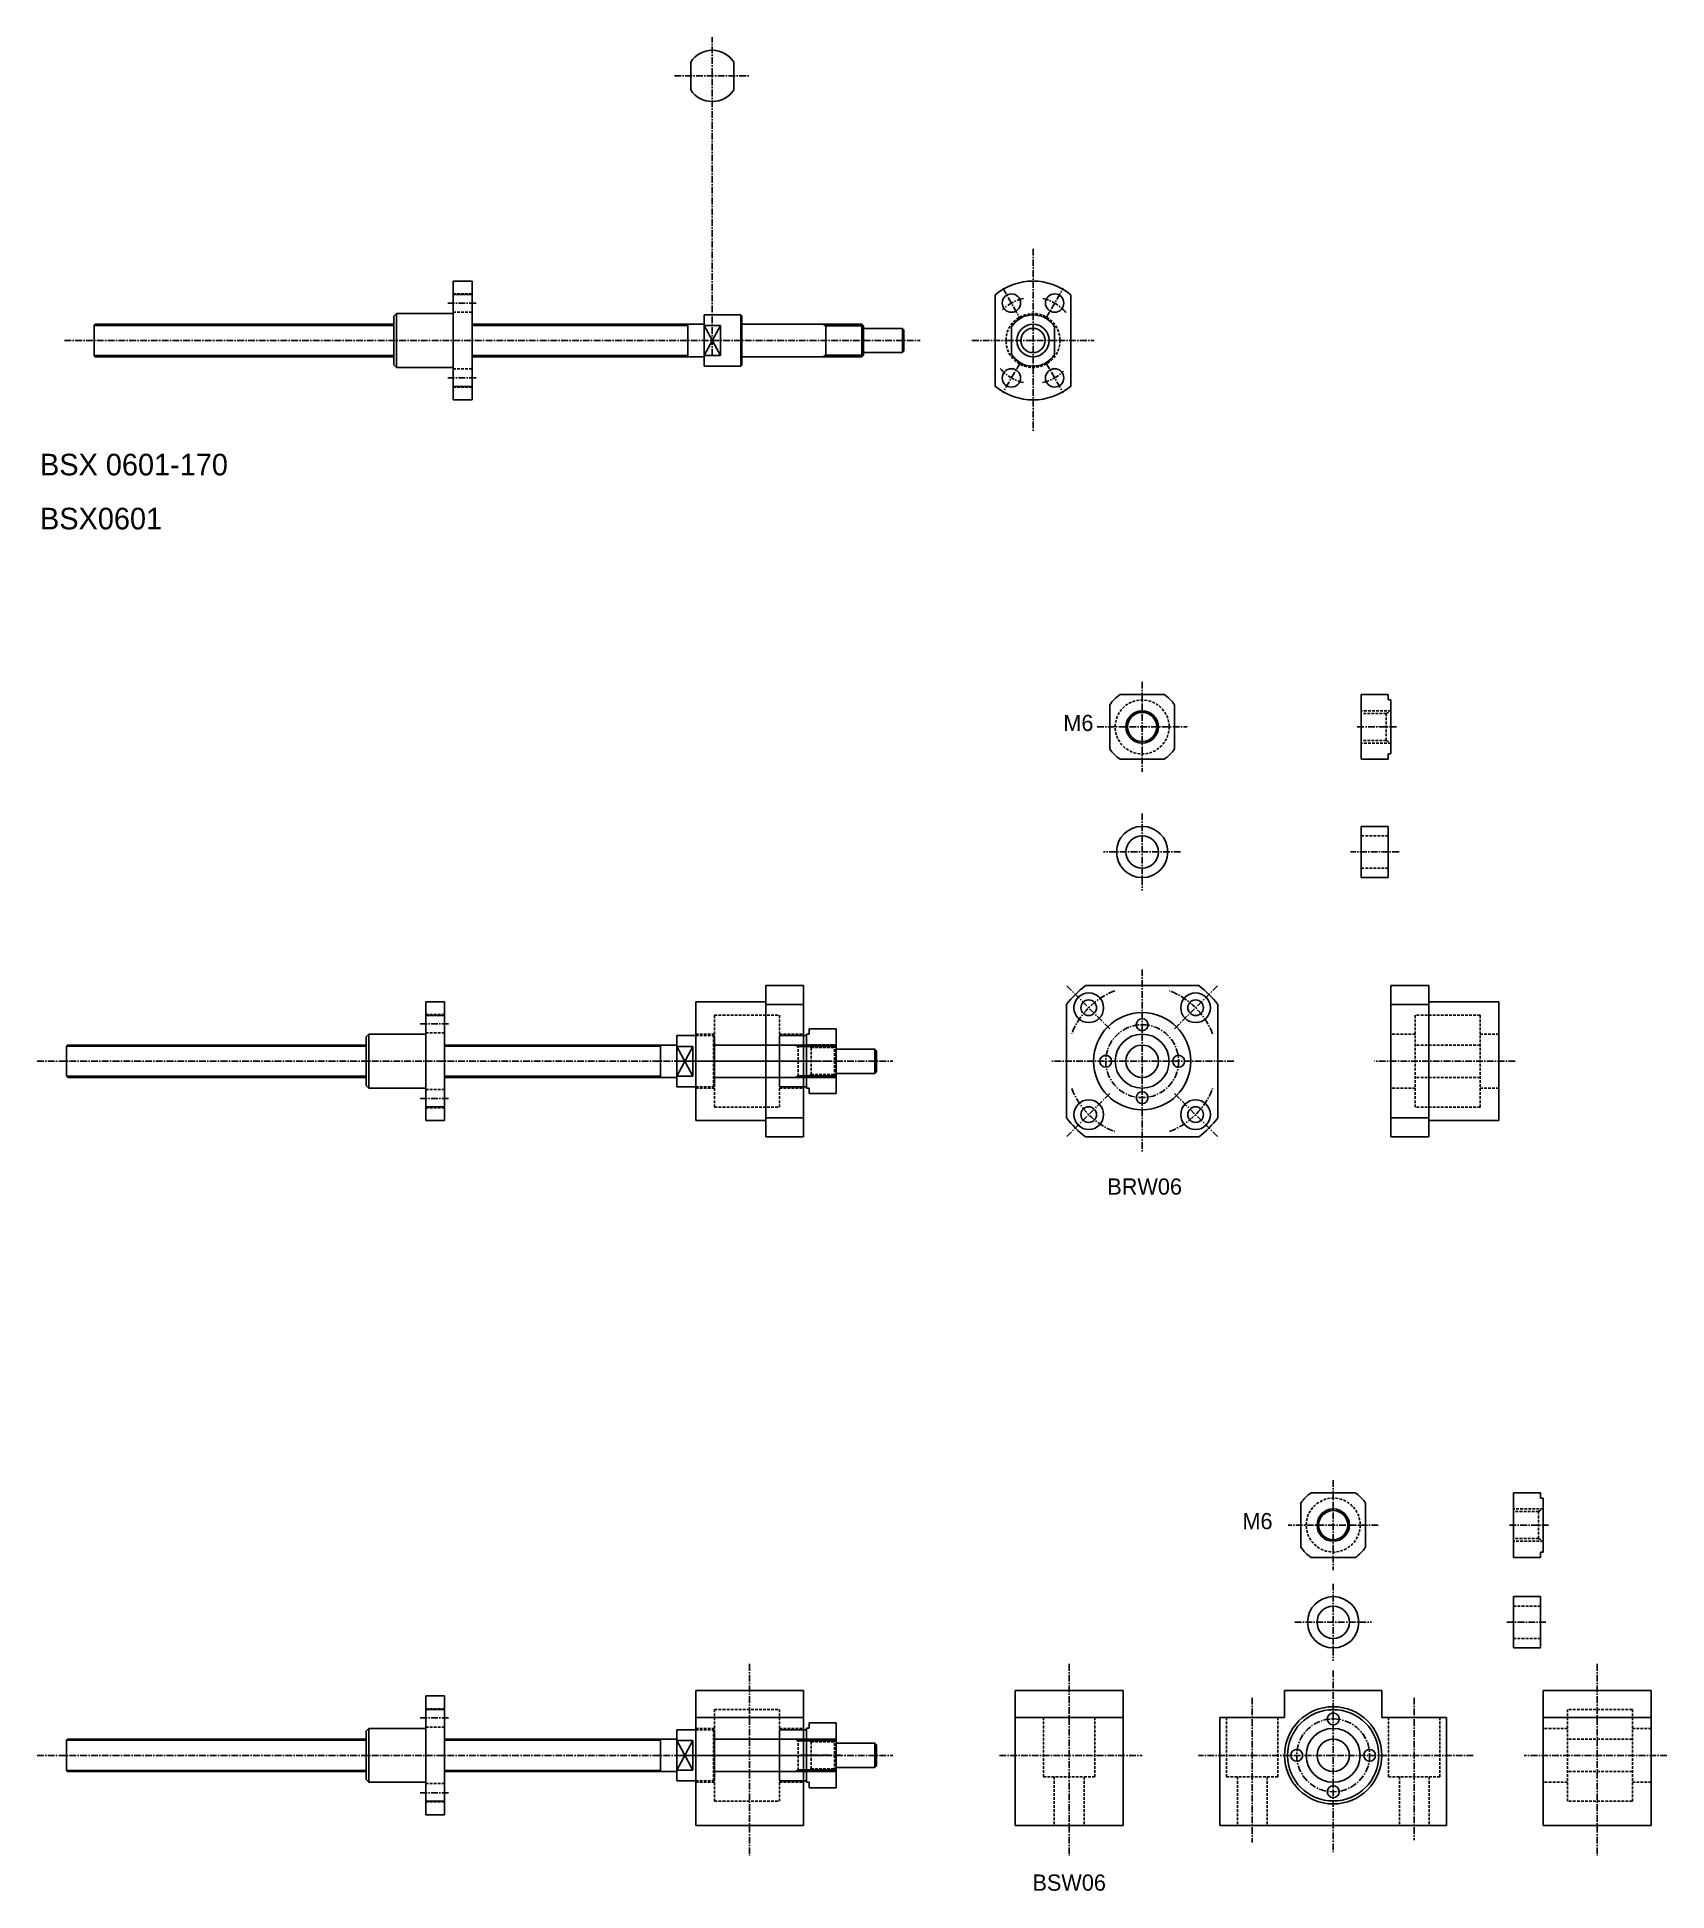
# Model space of a CAD drawing. Extents: x 15 to 316, y -208 to 135.
import ezdxf

# ---------------------------------------------------------------- set-up
doc = ezdxf.new("R2010")
doc.units = 0
doc.linetypes.add('CENTER', pattern=[2, 1.25, -0.25, 0.25, -0.25])
doc.linetypes.add('DASHED', pattern=[0.75, 0.5, -0.25])
doc.layers.get('0').update_dxf_attribs({"linetype": 'CONTINUOUS'})
doc.layers.add('CENTER', color=1, linetype='CENTER')

# ---------------------------------------------------------------- blocks, each defined once
blk = doc.blocks.new('BRW06')
at = {"color": 7, "linetype": 'CONTINUOUS'}
for p, q in [((0, -14), (0, 14)), ((7, 14), (0, 14)), ((7, -14), (7, 14)), ((7, 10.5), (0, 10.5)), ((7, 11), (20, 11)), ((20, 0), (20, 11)), ((20, 0), (20, -11)), ((7, -10.5), (0, -10.5)), ((7, -11), (20, -11)), ((7, -14), (0, -14))]:
    blk.add_line(p, q, dxfattribs=at)
at = {"color": 3, "linetype": 'DASHED'}
for p, q in [((16.5, 8.5), (4.5, 8.5)), ((4.5, -8.5), (4.5, 8.5)), ((16.5, -8.5), (16.5, 8.5)), ((4.5, 5), (0, 5)), ((20, 5), (16.5, 5)), ((16.5, 3), (4.5, 3)), ((16.5, -3), (4.5, -3)), ((4.5, -5), (0, -5)), ((20, -5), (16.5, -5)), ((16.5, -8.5), (4.5, -8.5))]:
    blk.add_line(p, q, dxfattribs=at)
at = {"layer": 'CENTER', "color": 1, "linetype": 'CENTER'}
blk.add_line((23, 0), (-3.05, 0), dxfattribs=at)
blk = doc.blocks.new('M6NAT-V')
at = {"color": 7, "linetype": 'CONTINUOUS'}
for p, q in [((0, 6.12), (0, -5.62)), ((5, 6.12), (0, 6.12)), ((0, -5.87), (0, 5.87)), ((0, 3.81), (0, 3.81)), ((5, 6.12), (5, 5.13)), ((5.5, 5.13), (5, 5.13)), ((5.5, 5.13), (5.5, -4.87)), ((5, -5.87), (0, -5.87)), ((5.5, -4.87), (5, -4.87)), ((5, -5.87), (5, -4.87))]:
    blk.add_line(p, q, dxfattribs=at)
at = {"color": 3, "linetype": 'DASHED'}
for p, q in [((5.5, 3.13), (0, 3.13)), ((4.63, 2.63), (0, 2.63)), ((0, 0.25), (0, 0.25)), ((4.63, 2.63), (5.5, 3.13)), ((4.63, 2.63), (4.63, -2.37)), ((4.63, -2.37), (0, -2.37)), ((5.5, -2.87), (0, -2.87)), ((4.63, -2.37), (5.5, -2.87))]:
    blk.add_line(p, q, dxfattribs=at)
at = {"layer": 'CENTER', "color": 1, "linetype": 'CENTER'}
blk.add_line((6.5, 0.13), (-1, 0.13), dxfattribs=at)
blk = doc.blocks.new('BSW06')
at = {"color": 7, "linetype": 'CONTINUOUS'}
for p, q in [((0, -13), (0, 12)), ((0, 12), (20, 12)), ((20, -13), (20, 12)), ((0, 7), (20, 7)), ((0, 3), (0, 7)), ((0, -13), (20, -13))]:
    blk.add_line(p, q, dxfattribs=at)
at = {"color": 3, "linetype": 'DASHED'}
for p, q in [((4.5, -8.5), (4.5, 8.5)), ((16.5, 8.5), (4.5, 8.5)), ((16.5, -8.5), (16.5, 8.5)), ((4.5, 5), (0, 5)), ((20, 5), (16.5, 5)), ((16.5, 3), (4.5, 3)), ((16.5, -3), (4.5, -3)), ((4.5, -5), (0, -5)), ((20, -5), (16.5, -5)), ((16.5, -8.5), (4.5, -8.5))]:
    blk.add_line(p, q, dxfattribs=at)
at = {"layer": 'CENTER', "color": 1, "linetype": 'CENTER'}
for p, q in [((10, 16.93), (10, -18.6)), ((22.91, 0), (-3.52, 0))]:
    blk.add_line(p, q, dxfattribs=at)
blk = doc.blocks.new('SP6')
at = {"color": 7, "linetype": 'CONTINUOUS'}
for p, q in [((0, 4.75), (0, -4.75)), ((5, 4.75), (0, 4.75)), ((5, -4.75), (5, 4.75)), ((0, -4.75), (5, -4.75))]:
    blk.add_line(p, q, dxfattribs=at)
at = {"color": 3, "linetype": 'DASHED'}
for p, q in [((0, 3), (5, 3)), ((0, -3), (5, -3))]:
    blk.add_line(p, q, dxfattribs=at)
at = {"layer": 'CENTER', "color": 1, "linetype": 'CENTER'}
blk.add_line((7, 0), (-2, 0), dxfattribs=at)
blk = doc.blocks.new('BSX0601')
at = {"color": 7, "linetype": 'CONTINUOUS'}
for p, q in [((-3.5, 11), (-3.5, -11)), ((-3.5, 11), (0, 11)), ((0, 11), (0, -11)), ((0, 8.49), (-3.5, 8.49)), ((-14.5, 4.5), (-14, 5)), ((-14.5, 4.5), (-14.5, -4.5)), ((-14, 5), (-14, -5)), ((-14, 5), (-3.5, 5)), ((43, 4.75), (43, -4.75)), ((43, 4.75), (49.8, 4.75)), ((49.8, 4.75), (49.8, -4.75)), ((49.8, 4.75), (50, 4.55)), ((50, 4.55), (50, -4.55)), ((-69.8, 3), (-70, 2.8)), ((-70, 2.8), (-70, -2.8)), ((-14.5, 3), (-69.8, 3)), ((40, 3), (0, 3)), ((40, 3), (40, -3)), ((40, 3), (43, 3)), ((43, 2.75), (46, 2.75)), ((46, 2.75), (46, -2.75)), ((50.2, 3), (72.2, 3)), ((65.5, 3), (65.5, -3)), ((72.2, 3), (72.2, -3)), ((72.2, 3), (72.5, 2.7)), ((72.5, 2.7), (72.5, -2.7)), ((72.5, 2.25), (79.7, 2.25)), ((80, 1.95), (79.7, 2.25)), ((79.7, 2.25), (79.7, -2.25)), ((80, 1.95), (80, -1.95)), ((-70, -2.8), (-69.8, -3)), ((-14.5, -3), (-69.8, -3)), ((40, -3), (0, -3)), ((40, -3), (43, -3)), ((43, -2.75), (46, -2.75)), ((50.2, -3), (72.2, -3)), ((72.5, -2.7), (72.2, -3)), ((72.5, -2.25), (79.7, -2.25)), ((79.7, -2.25), (80, -1.95)), ((-14, -5), (-14.5, -4.5)), ((-14, -5), (-3.5, -5)), ((43, -4.75), (49.8, -4.75)), ((49.8, -4.75), (50, -4.55)), ((0, -8.49), (-3.5, -8.49)), ((-3.5, -11), (0, -11))]:
    blk.add_line(p, q, dxfattribs=at)
at = {"color": 3, "linetype": 'DASHED'}
for p, q in [((-3.5, 8.63), (0, 8.63)), ((-3.5, 5.23), (0, 5.23)), ((-3.5, -5.23), (0, -5.23)), ((-3.5, -8.63), (0, -8.63))]:
    blk.add_line(p, q, dxfattribs=at)
at = {"color": 3, "linetype": 'CONTINUOUS'}
for p, q in [((-14.5, 2.8), (-70, 2.8)), ((40, 2.8), (0, 2.8)), ((43, -2.75), (46, 2.75)), ((43, 2.75), (46, -2.75)), ((65.5, 2.7), (64.98, 3)), ((65.5, 2.7), (72.5, 2.7)), ((-14.5, -2.8), (-70, -2.8)), ((40, -2.8), (0, -2.8)), ((64.98, -3), (65.5, -2.7)), ((65.5, -2.7), (72.5, -2.7))]:
    blk.add_line(p, q, dxfattribs=at)
at = {"color": 7, "linetype": 'CONTINUOUS'}
for centre, start, end in [((50.2, 3.2), 180, 270), ((50.2, -3.2), 90, 180)]:
    blk.add_arc(centre, 0.2, start, end, dxfattribs=at)
at = {"layer": 'CENTER', "color": 1, "linetype": 'CENTER'}
for p, q in [((-4.5, 6.93), (1, 6.93)), ((-75.47, 0), (83, 0)), ((-4.5, -6.93), (1, -6.93))]:
    blk.add_line(p, q, dxfattribs=at)

msp = doc.modelspace()

# ---------------------------------------------------------------- linework, layer by layer
at = {"color": 7, "linetype": 'CONTINUOUS'}
for p, q in [((135.58, 130.53), (135.58, 125.4)), ((143.58, 130.53), (143.58, 125.4)), ((191.98, 87.43), (191.98, 70.46)), ((205.98, 87.43), (205.98, 70.46)), ((194.98, 81.51), (194.98, 76.39)), ((202.98, 81.51), (202.98, 76.39)), ((213.19, 3.31), (213.19, 11.45)), ((215.12, 13.38), (223.26, 13.38)), ((225.19, 11.45), (225.19, 3.31)), ((223.26, 1.38), (215.12, 1.38)), ((208.69, -40.53), (229.69, -40.53)), ((86.5, -43.53), (86.5, -65.53)), ((86.5, -43.53), (90, -43.53)), ((90, -43.53), (90, -65.53)), ((205.19, -44.03), (205.19, -65.03)), ((233.19, -44.03), (233.19, -65.03)), ((90, -46.04), (86.5, -46.04)), ((75.5, -50.03), (76, -49.53)), ((75.5, -50.03), (75.5, -59.03)), ((76, -49.53), (76, -59.53)), ((76, -49.53), (86.5, -49.53)), ((133, -49.78), (133, -59.28)), ((133, -49.78), (136.5, -49.78)), ((20.2, -51.53), (20, -51.73)), ((20, -51.73), (20, -57.33)), ((75.5, -51.53), (20.2, -51.53)), ((130, -51.53), (90, -51.53)), ((130, -51.53), (130, -57.53)), ((130, -51.53), (133, -51.53)), ((133, -51.78), (136, -51.78)), ((136, -51.78), (136, -57.28)), ((162.5, -51.83), (162.5, -57.23)), ((162.5, -52.28), (169.7, -52.28)), ((170, -52.58), (169.7, -52.28)), ((169.7, -52.28), (169.7, -56.78)), ((170, -52.58), (170, -56.48)), ((20, -57.33), (20.2, -57.53)), ((75.5, -57.53), (20.2, -57.53)), ((130, -57.53), (90, -57.53)), ((130, -57.53), (133, -57.53)), ((133, -57.28), (136, -57.28)), ((162.5, -56.78), (169.7, -56.78)), ((169.7, -56.78), (170, -56.48)), ((76, -59.53), (75.5, -59.03)), ((76, -59.53), (86.5, -59.53)), ((133, -59.28), (136.5, -59.28)), ((90, -63.01), (86.5, -63.01)), ((86.5, -65.53), (90, -65.53)), ((229.69, -68.53), (208.69, -68.53)), ((248.57, -136.38), (248.57, -144.52)), ((258.63, -134.45), (250.5, -134.45)), ((260.57, -144.52), (260.57, -136.38)), ((287.97, -134.45), (287.97, -146.2)), ((292.97, -134.45), (287.97, -134.45)), ((287.97, -146.45), (287.97, -134.7)), ((287.97, -136.76), (287.97, -136.76)), ((292.97, -134.45), (292.97, -135.45)), ((293.47, -135.45), (292.97, -135.45)), ((293.47, -135.45), (293.47, -145.45)), ((250.5, -146.45), (258.63, -146.45)), ((292.97, -146.45), (287.97, -146.45)), ((292.97, -146.45), (292.97, -145.45)), ((293.47, -145.45), (292.97, -145.45)), ((292.97, -153.7), (287.97, -153.7)), ((287.97, -153.7), (287.97, -163.2)), ((292.97, -163.2), (292.97, -153.7)), ((287.97, -163.2), (292.97, -163.2)), ((195.67, -196.09), (195.67, -171.09)), ((215.67, -171.09), (195.67, -171.09)), ((215.67, -196.09), (215.67, -171.09)), ((245.57, -171.09), (263.57, -171.09)), ((245.57, -176.09), (245.57, -171.09)), ((263.57, -171.09), (263.57, -176.09)), ((86.5, -172.09), (86.5, -194.09)), ((86.5, -172.09), (90, -172.09)), ((90, -174.6), (86.5, -174.6)), ((90, -172.09), (90, -194.09)), ((75.5, -178.59), (76, -178.09)), ((76, -178.09), (76, -188.09)), ((76, -178.09), (86.5, -178.09)), ((133, -178.34), (133, -187.84)), ((133, -178.34), (136.5, -178.34)), ((215.67, -176.09), (195.67, -176.09)), ((215.67, -180.09), (215.67, -176.09)), ((233.57, -196.09), (233.57, -176.09)), ((233.57, -176.09), (245.57, -176.09)), ((263.57, -176.09), (275.57, -176.09)), ((275.57, -176.09), (275.57, -196.09)), ((20.2, -180.09), (20, -180.29)), ((20, -180.29), (20, -185.89)), ((75.5, -180.09), (20.2, -180.09)), ((75.5, -178.59), (75.5, -187.59)), ((130, -180.09), (90, -180.09)), ((130, -180.09), (130, -186.09)), ((130, -180.09), (133, -180.09)), ((133, -180.34), (136, -180.34)), ((136, -180.34), (136, -185.84)), ((162.5, -180.39), (162.5, -185.79)), ((162.5, -180.84), (169.7, -180.84)), ((170, -181.14), (169.7, -180.84)), ((169.7, -180.84), (169.7, -185.34)), ((170, -181.14), (170, -185.04)), ((162.5, -185.34), (169.7, -185.34)), ((169.7, -185.34), (170, -185.04)), ((20, -185.89), (20.2, -186.09)), ((75.5, -186.09), (20.2, -186.09)), ((76, -188.09), (75.5, -187.59)), ((76, -188.09), (86.5, -188.09)), ((130, -186.09), (90, -186.09)), ((130, -186.09), (133, -186.09)), ((133, -185.84), (136, -185.84)), ((133, -187.84), (136.5, -187.84)), ((90, -191.57), (86.5, -191.57)), ((86.5, -194.09), (90, -194.09)), ((215.67, -196.09), (195.67, -196.09)), ((275.57, -196.09), (233.57, -196.09))]:
    msp.add_line(p, q, dxfattribs=at)
at = {"color": 3, "linetype": 'DASHED'}
for p, q in [((86.5, -45.9), (90, -45.9)), ((86.5, -49.3), (90, -49.3)), ((136.5, -49.78), (139.8, -49.78)), ((139.8, -49.78), (139.8, -59.28)), ((139.8, -49.78), (140, -49.98)), ((140, -49.98), (140, -59.08)), ((140.2, -51.53), (162.2, -51.53)), ((155.5, -51.53), (155.5, -57.53)), ((162.2, -51.53), (162.2, -57.53)), ((162.2, -51.53), (162.5, -51.83)), ((140.2, -57.53), (162.2, -57.53)), ((162.5, -57.23), (162.2, -57.53)), ((86.5, -59.76), (90, -59.76)), ((136.5, -59.28), (139.8, -59.28)), ((139.8, -59.28), (140, -59.08)), ((86.5, -63.16), (90, -63.16)), ((293.47, -137.45), (287.97, -137.45)), ((292.6, -137.95), (287.97, -137.95)), ((287.97, -140.33), (287.97, -140.33)), ((292.6, -137.95), (293.47, -137.45)), ((292.6, -137.95), (292.6, -142.95)), ((292.6, -142.95), (287.97, -142.95)), ((293.47, -143.45), (287.97, -143.45)), ((292.6, -142.95), (293.47, -143.45)), ((287.97, -155.45), (292.97, -155.45)), ((287.97, -161.45), (292.97, -161.45)), ((86.5, -174.46), (90, -174.46)), ((86.5, -177.86), (90, -177.86)), ((136.5, -178.34), (139.8, -178.34)), ((139.8, -178.34), (139.8, -187.84)), ((139.8, -178.34), (140, -178.54)), ((140, -178.54), (140, -187.64)), ((200.92, -176.09), (200.92, -187.09)), ((210.42, -176.09), (210.42, -187.09)), ((234.82, -176.09), (234.82, -187.09)), ((244.32, -176.09), (244.32, -187.09)), ((264.82, -176.09), (264.82, -187.09)), ((274.32, -176.09), (274.32, -187.09)), ((140.2, -180.09), (162.2, -180.09)), ((155.5, -180.09), (155.5, -186.09)), ((162.2, -180.09), (162.2, -186.09)), ((162.2, -180.09), (162.5, -180.39)), ((86.5, -188.31), (90, -188.31)), ((136.5, -187.84), (139.8, -187.84)), ((139.8, -187.84), (140, -187.64)), ((140.2, -186.09), (162.2, -186.09)), ((162.5, -185.79), (162.2, -186.09)), ((210.42, -187.09), (200.92, -187.09)), ((202.92, -187.09), (202.92, -196.09)), ((208.42, -187.09), (208.42, -196.09)), ((244.32, -187.09), (234.82, -187.09)), ((236.82, -187.09), (236.82, -196.09)), ((242.32, -187.09), (242.32, -196.09)), ((274.32, -187.09), (264.82, -187.09)), ((266.82, -187.09), (266.82, -196.09)), ((272.32, -187.09), (272.32, -196.09)), ((86.5, -191.71), (90, -191.71))]:
    msp.add_line(p, q, dxfattribs=at)
at = {"color": 3, "linetype": 'CONTINUOUS'}
for p, q in [((75.5, -51.73), (20, -51.73)), ((130, -51.73), (90, -51.73)), ((133, -57.28), (136, -51.78)), ((133, -51.78), (136, -57.28)), ((155.5, -51.83), (154.98, -51.53)), ((155.5, -51.83), (162.5, -51.83)), ((75.5, -57.33), (20, -57.33)), ((130, -57.33), (90, -57.33)), ((154.98, -57.53), (155.5, -57.23)), ((155.5, -57.23), (162.5, -57.23)), ((75.5, -180.29), (20, -180.29)), ((130, -180.29), (90, -180.29)), ((133, -185.84), (136, -180.34)), ((133, -180.34), (136, -185.84)), ((155.5, -180.39), (154.98, -180.09)), ((155.5, -180.39), (162.5, -180.39)), ((75.5, -185.89), (20, -185.89)), ((130, -185.89), (90, -185.89)), ((154.98, -186.09), (155.5, -185.79)), ((155.5, -185.79), (162.5, -185.79))]:
    msp.add_line(p, q, dxfattribs=at)
at = {"color": 7, "linetype": 'CONTINUOUS'}
for centre, radius in [((194.98, 85.88), 1.7), ((202.98, 85.88), 1.7), ((198.98, 78.95), 3), ((198.98, 78.95), 2.25), ((194.98, 72.02), 1.7), ((202.98, 72.02), 1.7), ((219.19, 7.38), 2.7), ((219.19, -15.78), 4.75), ((219.19, -15.78), 3), ((209.29, -44.63), 2.75), ((209.29, -44.63), 1.45), ((229.09, -44.63), 2.75), ((229.09, -44.63), 1.45), ((219.19, -54.53), 5), ((219.19, -54.53), 3), ((209.29, -64.43), 2.75), ((229.09, -64.43), 2.75), ((209.29, -64.43), 1.45), ((229.09, -64.43), 1.45), ((254.57, -140.45), 2.7), ((254.57, -158.45), 4.75), ((254.57, -158.45), 3), ((254.57, -183.09), 5), ((254.57, -183.09), 3)]:
    msp.add_circle(centre, radius, dxfattribs=at)
at = {"color": 3, "linetype": 'DASHED'}
for centre in [(198.98, 78.95), (219.19, 7.38), (254.57, -140.45)]:
    msp.add_circle(centre, 5, dxfattribs=at)
at = {"color": 3, "linetype": 'CONTINUOUS'}
for centre in [(219.19, 7.38), (254.57, -140.45)]:
    msp.add_circle(centre, 3, dxfattribs=at)
for centre, radius in [((219.19, -54.53), 9), ((219.19, -47.78), 1.1), ((212.44, -54.53), 1.1), ((225.94, -54.53), 1.1), ((219.19, -61.28), 1.1), ((254.57, -183.09), 9), ((254.57, -176.34), 1.1), ((247.82, -183.09), 1.1), ((261.32, -183.09), 1.1), ((254.57, -189.84), 1.1)]:
    msp.add_circle(centre, radius)
at = {"color": 3}
msp.add_circle((254.57, -183.09), 8.45, dxfattribs=at)
at = {"color": 7, "linetype": 'CONTINUOUS'}
for centre, radius, start, end in [((139.58, 127.96), 4.75, 32.6369, 147.3631), ((139.58, 127.96), 4.75, 212.6369, 327.3631), ((198.98, 78.95), 11, 50.4788, 129.5212), ((198.98, 78.95), 4.75, 32.6369, 147.3631), ((198.98, 78.95), 4.75, 212.6369, 327.3631), ((198.98, 78.95), 11, 230.4788, 309.5212), ((219.19, 7.38), 7.25, 124.1484, 145.8516), ((219.19, 7.38), 7.25, 34.1484, 55.8516), ((219.19, 7.38), 7.25, 214.1484, 235.8516), ((219.19, 7.38), 7.25, 304.1484, 325.8516), ((219.19, -54.53), 17.5, 126.8699, 143.1301), ((219.19, -54.53), 17.5, 36.8699, 53.1301), ((219.19, -54.53), 17.5, 216.8699, 233.1301), ((219.19, -54.53), 17.5, 306.8699, 323.1301), ((254.57, -140.45), 7.25, 124.1484, 145.8516), ((254.57, -140.45), 7.25, 34.1484, 55.8516), ((254.57, -140.45), 7.25, 214.1484, 235.8516), ((254.57, -140.45), 7.25, 304.1484, 325.8516)]:
    msp.add_arc(centre, radius, start, end, dxfattribs=at)
at = {"color": 3, "linetype": 'DASHED'}
for centre, start, end in [((140.2, -51.33), 180, 270), ((140.2, -57.73), 90, 180), ((140.2, -179.89), 180, 270), ((140.2, -186.29), 90, 180)]:
    msp.add_arc(centre, 0.2, start, end, dxfattribs=at)
at = {"layer": 'CENTER', "color": 1, "linetype": 'CENTER'}
for p, q in [((139.58, 76.17), (139.58, 135.15)), ((132.58, 127.96), (146.58, 127.96)), ((198.98, 95.95), (198.98, 61.95)), ((193.38, 88.65), (196.58, 83.1)), ((201.38, 83.1), (204.58, 88.65)), ((187.67, 78.95), (210.3, 78.95)), ((196.58, 74.79), (193.38, 69.25)), ((201.38, 74.79), (204.58, 69.25)), ((219.19, 15.73), (219.19, -0.96)), ((210.84, 7.38), (227.53, 7.38)), ((219.19, -8.65), (219.19, -22.9)), ((226.31, -15.78), (212.06, -15.78)), ((219.19, -37.53), (219.19, -71.53)), ((205.22, -40.56), (213.35, -48.69)), ((233.15, -40.56), (225.02, -48.69)), ((85.5, -47.6), (91, -47.6)), ((14.53, -54.53), (173, -54.53)), ((236.19, -54.53), (202.19, -54.53)), ((85.5, -61.46), (91, -61.46)), ((205.22, -68.49), (213.35, -60.36)), ((233.15, -68.49), (225.02, -60.36)), ((254.57, -132.11), (254.57, -148.79)), ((262.91, -140.45), (246.22, -140.45)), ((294.47, -140.45), (286.97, -140.45)), ((254.57, -151.33), (254.57, -165.58)), ((247.44, -158.45), (261.69, -158.45)), ((286.72, -158.45), (294.22, -158.45)), ((205.67, -166.16), (205.67, -201.69)), ((254.57, -167.39), (254.57, -201)), ((239.57, -172.41), (239.57, -199.25)), ((269.57, -172.41), (269.57, -198.82)), ((85.5, -176.16), (91, -176.16)), ((14.53, -183.09), (173, -183.09)), ((192.76, -183.09), (219.19, -183.09)), ((280.52, -183.09), (229.63, -183.09)), ((85.5, -190.01), (91, -190.01))]:
    msp.add_line(p, q, dxfattribs=at)
at = {"layer": 'CENTER'}
for centre in [(219.19, -54.53), (254.57, -183.09)]:
    msp.add_circle(centre, 6.75, dxfattribs=at)
at = {"layer": 'CENTER', "color": 1, "linetype": 'CENTER'}
for centre, radius, start, end in [((198.98, 78.95), 8, 102.6868, 135), ((198.98, 78.95), 8, 40.6079, 77.0195), ((198.98, 78.95), 8, 220.6079, 257.0195), ((198.98, 78.95), 8, 282.6868, 315), ((219.19, -54.53), 14, 111.2992, 158.7008), ((219.19, -54.53), 14, 21.2992, 68.7008), ((219.19, -54.53), 14, 201.2992, 248.7008), ((219.19, -54.53), 14, 291.2992, 338.7008)]:
    msp.add_arc(centre, radius, start, end, dxfattribs=at)

# ---------------------------------------------------------------- block references
at = {"color": 7, "linetype": 'CONTINUOUS'}
for name, p in [('BSX0601', (95.08, 78.95)), ('M6NAT-V', (259.77, 7.26)), ('SP6', (259.77, -15.78)), ('BRW06', (265.27, -54.53)), ('SP6', (152, -54.53)), ('BSW06', (293.47, -183.09)), ('SP6', (152, -183.09)), ('SP6', (152, -183.09))]:
    msp.add_blockref(name, p, dxfattribs=at)
at = {"color": 3, "linetype": 'DASHED', "xscale": -1}
msp.add_blockref('BRW06', (156.5, -54.53), dxfattribs=at)
at = {"color": 7, "linetype": 'CONTINUOUS', "xscale": -1}
for name, p in [('M6NAT-V', (162.5, -54.65)), ('BSW06', (156.5, -183.09)), ('M6NAT-V', (162.5, -183.21))]:
    msp.add_blockref(name, p, dxfattribs=at)

# ---------------------------------------------------------------- texts
at = {"color": 7, "linetype": 'CONTINUOUS'}
for s, height, p in [('BSX 0601-170', 4, (15.08, 53.97)), ('BSX0601', 4, (15.08, 43.97)), ('M6', 3, (204.59, 6.62)), ('BRW06', 3, (212.74, -79.24)), ('M6', 3, (237.76, -141.21)), ('BSW06', 3, (198.88, -208.16))]:
    msp.add_text(s, height=height, dxfattribs=at).set_placement(p)

doc.saveas('drawing.dxf')
